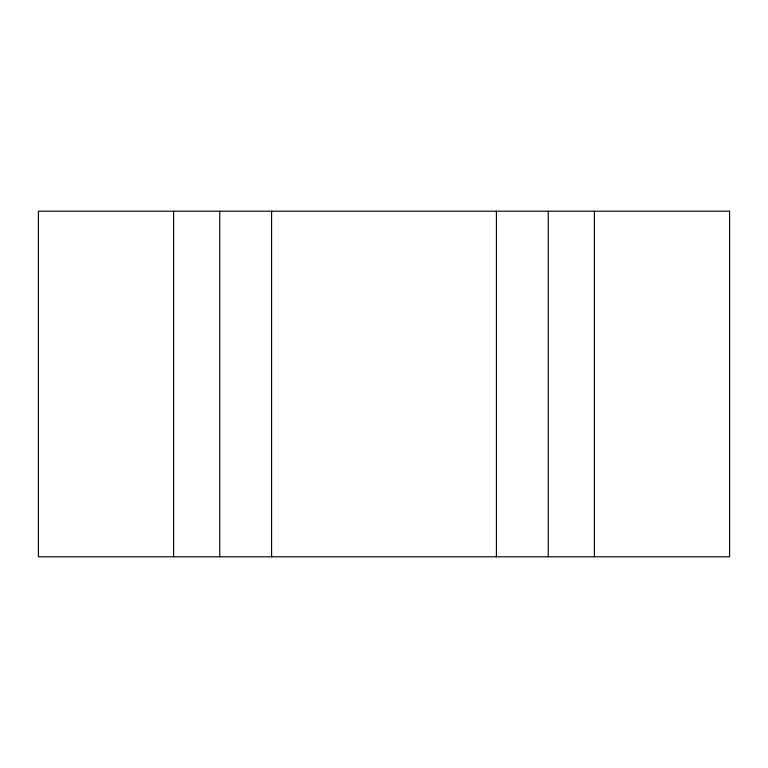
<?xml version="1.0" encoding="UTF-8"?>
<svg xmlns="http://www.w3.org/2000/svg" width="768" height="768" viewBox="0 0 768 768"><rect width="100%" height="100%" fill="white"/><g stroke="black" fill="none" stroke-linecap="round" stroke-linejoin="round"><path stroke-width="1.15" d="M594.384 211.2L594.384 556.8M548.256 211.2L548.256 556.8M496.416 211.2L496.416 556.8M271.584 211.2L271.584 556.8M219.744 211.2L219.744 556.8M173.616 211.2L173.616 556.8M729.6 211.2L38.4 211.2L38.4 556.8L729.6 556.8L729.6 211.2"/></g></svg>
